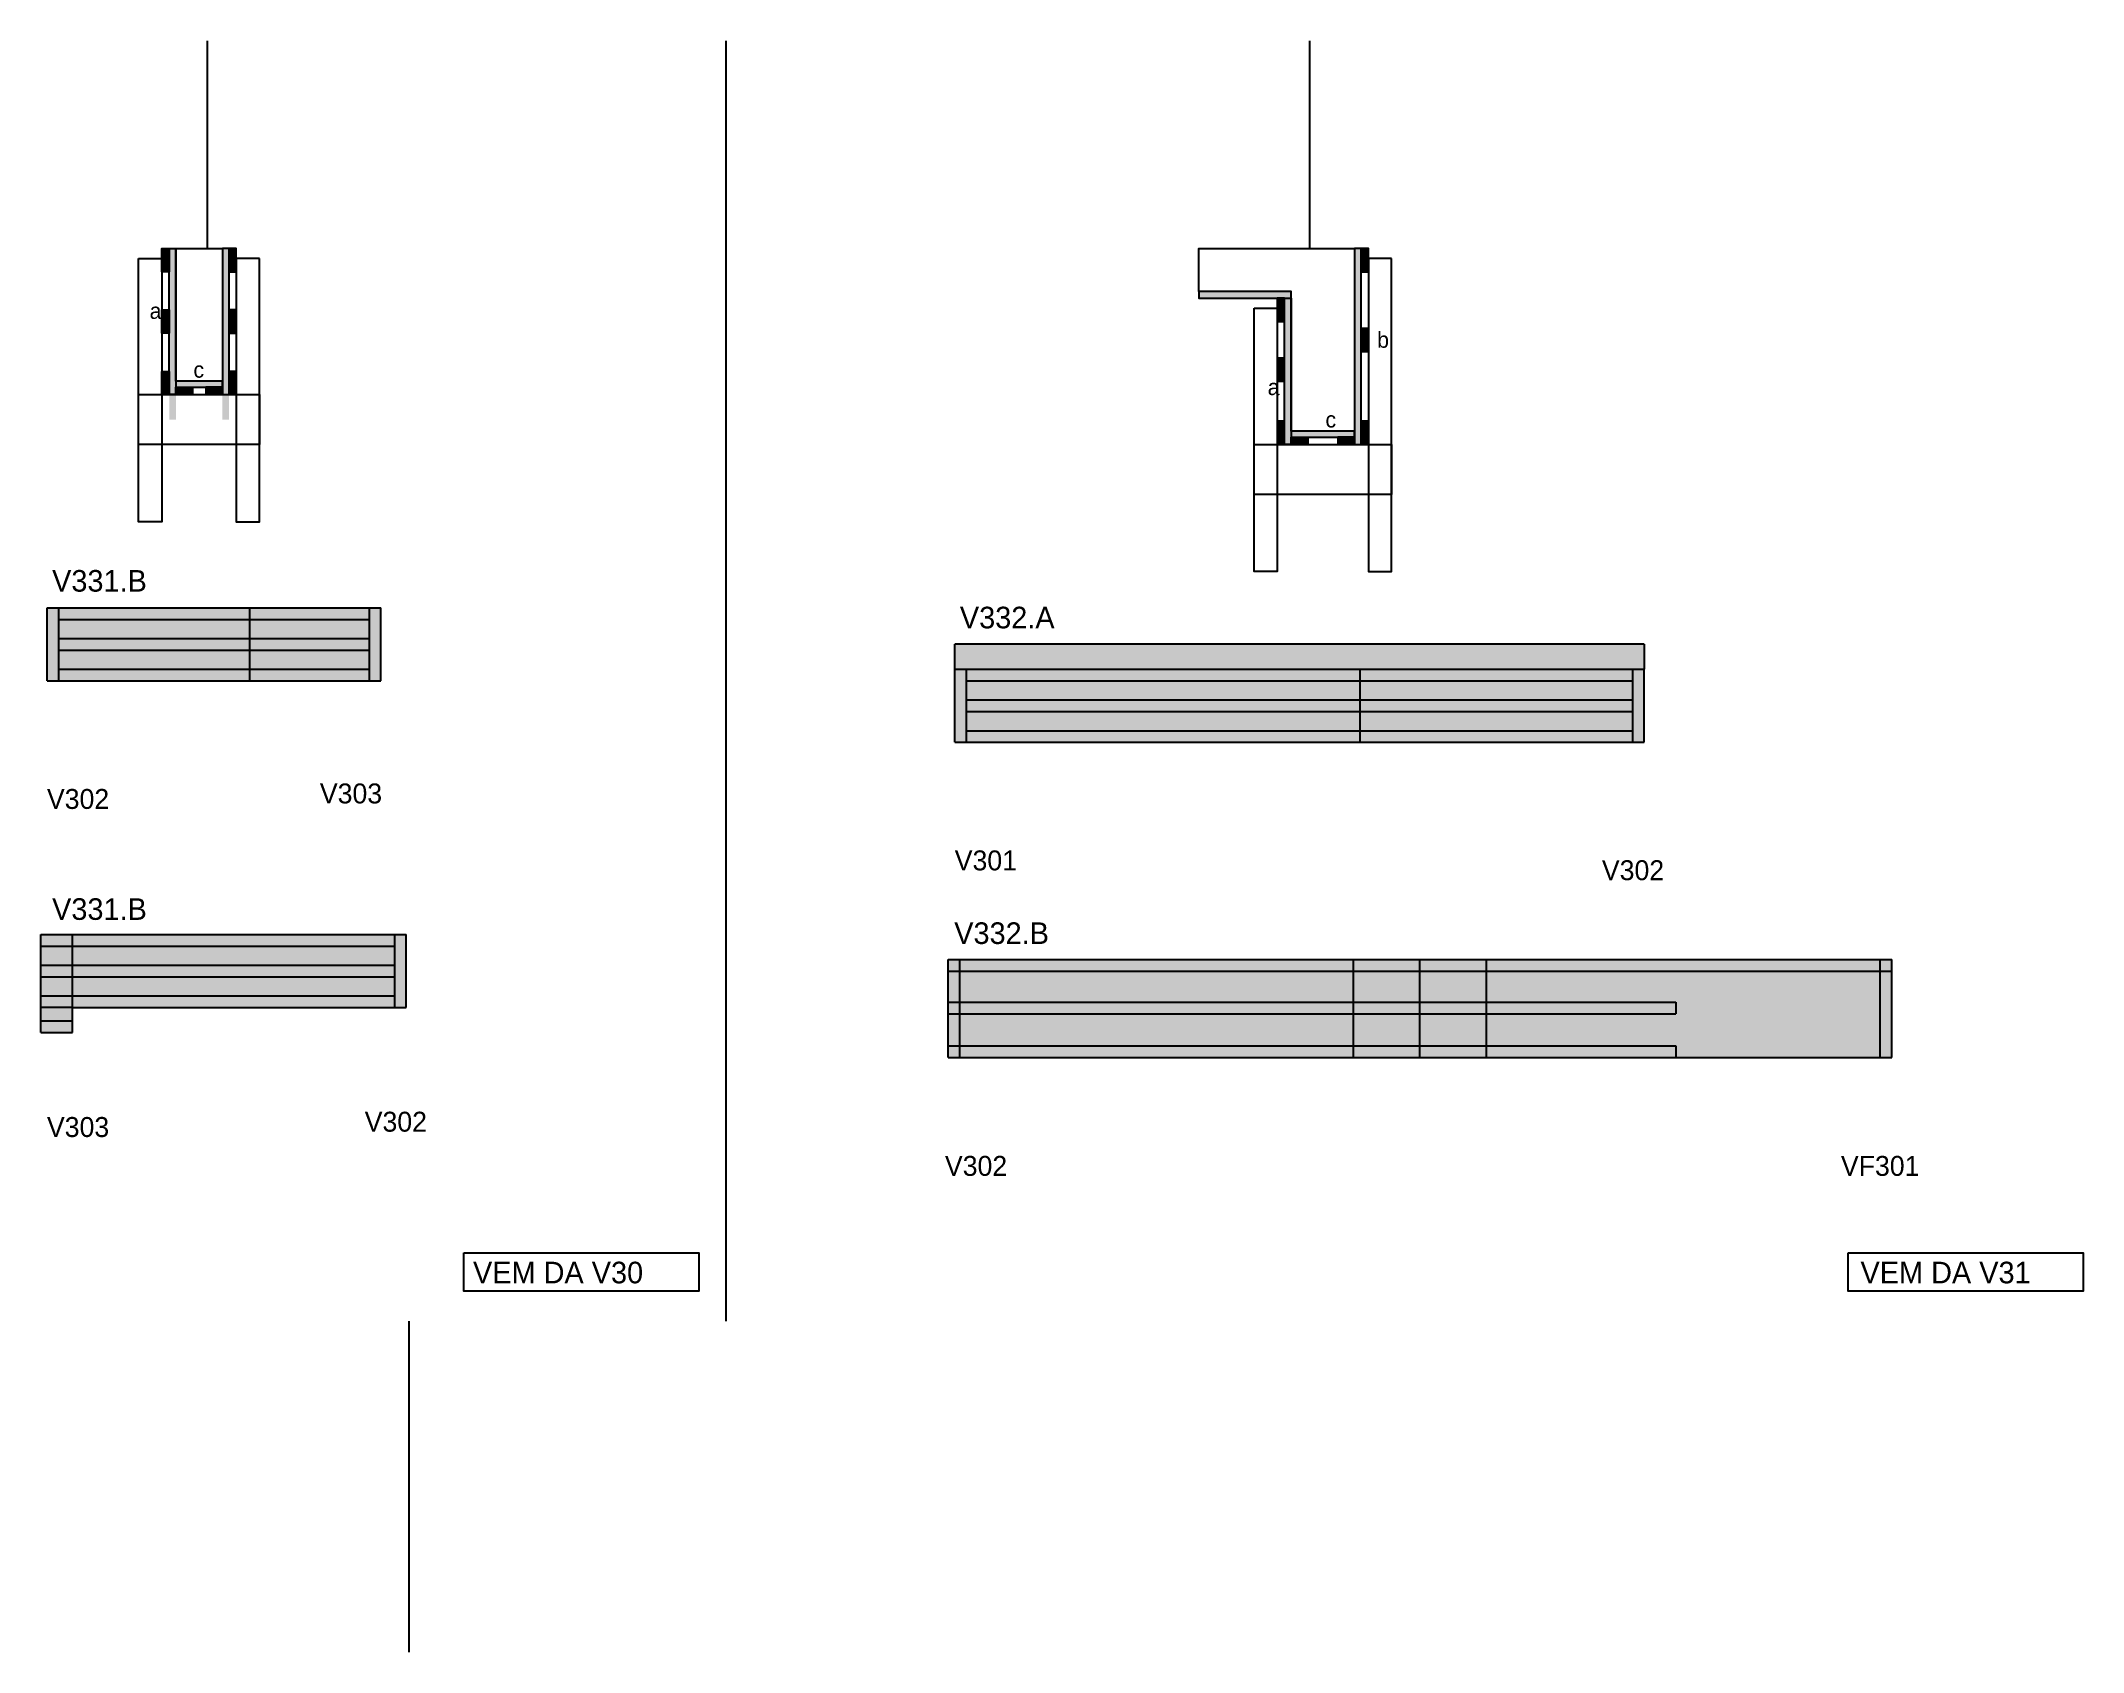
# Model space of a CAD drawing. Header units: metres. Extents: x 2093 to 3322, y 461 to 1431.
import ezdxf

# ---------------------------------------------------------------- set-up
doc = ezdxf.new("R2010")
doc.units = ezdxf.units.M
for name, color, linetype in [('5', 7, 'Continuous'), ('CONCRETO', 7, 'Continuous'), ('COTA', 7, 'Continuous'), ('detalhes', 7, 'Continuous'), ('Hachura', 7, 'Continuous'), ('Madeira', 7, 'Continuous'), ('Painéis', 7, 'Continuous'), ('REAPROVEITAMENTO', 7, 'Continuous'), ('SARR_2.2x7', 7, 'Continuous'), ('SARR_3.5x7', 7, 'Continuous'), ('Texto Seção', 7, 'Continuous')]:
    doc.layers.add(name, color=color, linetype=linetype)

msp = doc.modelspace()

# ---------------------------------------------------------------- hatches: boundary and pattern name
at = {"layer": 'COTA'}
h = msp.add_hatch(color=7, dxfattribs=at)
h.dxf.hatch_style = 1
h.paths.add_polyline_path([(3057.8, 1068.1), (2642.7, 1068.1), (2642.7, 1068.1), (2642.9, 1053.1), (2642.9, 1053.1), (3057.8, 1053.1), (3057.8, 1053.1), (3057.8, 1068.1)])
at = {"layer": 'Hachura'}
h = msp.add_hatch(color=7, dxfattribs=at)
h.dxf.hatch_style = 1
h.paths.add_polyline_path([(2169.8, 1292.4), (2165.4, 1292.4), (2165.4, 1292.4), (2165.4, 1306.4), (2165.4, 1306.4), (2169.8, 1306.4), (2169.8, 1306.4), (2169.8, 1292.4)])
h = msp.add_hatch(color=7, dxfattribs=at)
h.dxf.hatch_style = 1
h.paths.add_polyline_path([(2173.8, 1306.4), (2169.8, 1306.4), (2169.8, 1306.4), (2169.8, 1203.4), (2169.8, 1203.4), (2173.8, 1203.4), (2173.8, 1203.4), (2173.8, 1306.4)])
h = msp.add_hatch(color=7, dxfattribs=at)
h.dxf.hatch_style = 1
h.paths.add_polyline_path([(2205.8, 1306.4), (2201.8, 1306.4), (2201.8, 1306.4), (2201.8, 1203.4), (2201.8, 1203.4), (2205.8, 1203.4), (2205.8, 1203.4), (2205.8, 1306.4)])
h = msp.add_hatch(color=7, dxfattribs=at)
h.dxf.hatch_style = 1
h.paths.add_polyline_path([(2205.8, 1292.4), (2210.2, 1292.4), (2210.2, 1292.4), (2210.2, 1306.4), (2210.2, 1306.4), (2205.8, 1306.4), (2205.8, 1306.4), (2205.8, 1292.4)])
h = msp.add_hatch(color=7, dxfattribs=at)
h.dxf.hatch_style = 1
h.paths.add_polyline_path([(2887.3, 1306.4), (2883.3, 1306.4), (2883.3, 1306.4), (2883.3, 1188.4), (2883.3, 1188.4), (2887.3, 1188.4), (2887.3, 1188.4), (2887.3, 1306.4)])
h = msp.add_hatch(color=7, dxfattribs=at)
h.dxf.hatch_style = 1
h.paths.add_polyline_path([(2887.3, 1292.4), (2891.7, 1292.4), (2891.7, 1292.4), (2891.7, 1306.4), (2891.7, 1306.4), (2887.3, 1306.4), (2887.3, 1306.4), (2887.3, 1292.4)])
h = msp.add_hatch(color=7, dxfattribs=at)
h.dxf.hatch_style = 1
h.paths.add_polyline_path([(2845.3, 1276.4), (2845.3, 1280.4), (2845.3, 1280.4), (2789.7, 1280.4), (2789.7, 1280.4), (2789.7, 1276.4), (2789.7, 1276.4), (2845.3, 1276.4)])
h = msp.add_hatch(color=7, dxfattribs=at)
h.dxf.hatch_style = 1
h.paths.add_polyline_path([(2169.8, 1255.4), (2165.4, 1255.4), (2165.4, 1255.4), (2165.4, 1269.4), (2165.4, 1269.4), (2169.8, 1269.4), (2169.8, 1269.4), (2169.8, 1255.4)])
h = msp.add_hatch(color=7, dxfattribs=at)
h.dxf.hatch_style = 1
h.paths.add_polyline_path([(2205.8, 1255.4), (2210.2, 1255.4), (2210.2, 1255.4), (2210.2, 1269.4), (2210.2, 1269.4), (2205.8, 1269.4), (2205.8, 1269.4), (2205.8, 1255.4)])
h = msp.add_hatch(color=7, dxfattribs=at)
h.dxf.hatch_style = 1
h.paths.add_polyline_path([(2836.9, 1262.4), (2841.3, 1262.4), (2841.3, 1262.4), (2841.3, 1276.4), (2841.3, 1276.4), (2836.9, 1276.4), (2836.9, 1276.4), (2836.9, 1262.4)])
h = msp.add_hatch(color=7, dxfattribs=at)
h.dxf.hatch_style = 1
h.paths.add_polyline_path([(2845.3, 1278.4), (2841.3, 1278.4), (2841.3, 1278.4), (2841.3, 1188.4), (2841.3, 1188.4), (2845.3, 1188.4), (2845.3, 1188.4), (2845.3, 1278.4)])
h = msp.add_hatch(color=7, dxfattribs=at)
h.dxf.hatch_style = 1
h.paths.add_polyline_path([(2887.3, 1244.3), (2891.7, 1244.3), (2891.7, 1244.3), (2891.7, 1258.3), (2891.7, 1258.3), (2887.3, 1258.3), (2887.3, 1258.3), (2887.3, 1244.3)])
h = msp.add_hatch(color=7, dxfattribs=at)
h.dxf.hatch_style = 1
h.paths.add_polyline_path([(2169.8, 1218.4), (2165.4, 1218.4), (2165.4, 1218.4), (2165.4, 1232.4), (2165.4, 1232.4), (2169.8, 1232.4), (2169.8, 1232.4), (2169.8, 1218.4)])
h = msp.add_hatch(color=7, dxfattribs=at)
h.dxf.hatch_style = 1
h.paths.add_polyline_path([(2205.8, 1218.4), (2210.2, 1218.4), (2210.2, 1218.4), (2210.2, 1232.4), (2210.2, 1232.4), (2205.8, 1232.4), (2205.8, 1232.4), (2205.8, 1218.4)])
h = msp.add_hatch(color=7, dxfattribs=at)
h.dxf.hatch_style = 1
h.paths.add_polyline_path([(2836.9, 1226.4), (2841.3, 1226.4), (2841.3, 1226.4), (2841.3, 1240.4), (2841.3, 1240.4), (2836.9, 1240.4), (2836.9, 1240.4), (2836.9, 1226.4)])
h = msp.add_hatch(color=7, dxfattribs=at)
h.dxf.hatch_style = 1
h.paths.add_polyline_path([(2201.8, 1222.8), (2201.8, 1226.4), (2201.8, 1226.4), (2173.8, 1226.4), (2173.8, 1226.4), (2173.8, 1222.8), (2173.8, 1222.8), (2201.8, 1222.8)])
h = msp.add_hatch(color=7, dxfattribs=at)
h.dxf.hatch_style = 1
h.paths.add_polyline_path([(2173.8, 1218.4), (2173.8, 1222.8), (2173.8, 1222.8), (2183.8, 1222.8), (2183.8, 1222.8), (2183.8, 1218.4), (2183.8, 1218.4), (2173.8, 1218.4)])
h = msp.add_hatch(color=7, dxfattribs=at)
h.dxf.hatch_style = 1
h.paths.add_polyline_path([(2201.8, 1218.4), (2201.8, 1222.8), (2201.8, 1222.8), (2191.8, 1222.8), (2191.8, 1222.8), (2191.8, 1218.4), (2191.8, 1218.4), (2201.8, 1218.4)])
h = msp.add_hatch(color=7, dxfattribs=at)
h.dxf.hatch_style = 1
h.paths.add_polyline_path([(2836.9, 1188.4), (2841.3, 1188.4), (2841.3, 1188.4), (2841.3, 1202.4), (2841.3, 1202.4), (2836.9, 1202.4), (2836.9, 1202.4), (2836.9, 1188.4)])
h = msp.add_hatch(color=7, dxfattribs=at)
h.dxf.hatch_style = 1
h.paths.add_polyline_path([(2883.3, 1192.8), (2883.3, 1196.4), (2883.3, 1196.4), (2845.3, 1196.4), (2845.3, 1196.4), (2845.3, 1192.8), (2845.3, 1192.8), (2883.3, 1192.8)])
h = msp.add_hatch(color=7, dxfattribs=at)
h.dxf.hatch_style = 1
h.paths.add_polyline_path([(2845.3, 1188.4), (2845.3, 1192.8), (2845.3, 1192.8), (2855.3, 1192.8), (2855.3, 1192.8), (2855.3, 1188.4), (2855.3, 1188.4), (2845.3, 1188.4)])
h = msp.add_hatch(color=7, dxfattribs=at)
h.dxf.hatch_style = 1
h.paths.add_polyline_path([(2883.3, 1188.4), (2883.3, 1192.8), (2883.3, 1192.8), (2873.3, 1192.8), (2873.3, 1192.8), (2873.3, 1188.4), (2873.3, 1188.4), (2883.3, 1188.4)])
h = msp.add_hatch(color=7, dxfattribs=at)
h.dxf.hatch_style = 1
h.paths.add_polyline_path([(2887.3, 1188.4), (2891.7, 1188.4), (2891.7, 1188.4), (2891.7, 1202.4), (2891.7, 1202.4), (2887.3, 1202.4), (2887.3, 1202.4), (2887.3, 1188.4)])
at = {"layer": 'REAPROVEITAMENTO'}
h = msp.add_hatch(color=7, dxfattribs=at)
h.dxf.hatch_style = 1
h.paths.add_polyline_path([(2297.3, 1046.1), (2297.3, 1090.1), (2297.3, 1090.1), (2096.3, 1090.1), (2096.3, 1090.1), (2096.3, 1046.1), (2096.3, 1046.1), (2297.3, 1046.1)])
h = msp.add_hatch(color=7, dxfattribs=at)
h.dxf.hatch_style = 1
h.paths.add_polyline_path([(3057.8, 1009.1), (3057.8, 1053.1), (3057.8, 1053.1), (2642.8, 1053.1), (2642.8, 1053.1), (2642.8, 1009.1), (2642.8, 1009.1), (3057.8, 1009.1)])
h = msp.add_hatch(color=7, dxfattribs=at)
h.dxf.hatch_style = 1
h.paths.add_polyline_path([(2111.5, 834.4), (2111.5, 849.4), (2111.5, 849.4), (2312.5, 849.4), (2312.5, 849.4), (2312.5, 893.4), (2312.5, 893.4), (2092.5, 893.4), (2092.5, 893.4), (2092.5, 834.4), (2092.5, 834.4), (2111.5, 834.4)])
h = msp.add_hatch(color=7, dxfattribs=at)
h.dxf.hatch_style = 1
h.paths.add_polyline_path([(3206.8, 819.4), (3206.8, 878.4), (3206.8, 878.4), (2638.8, 878.4), (2638.8, 878.4), (2638.8, 819.4), (2638.8, 819.4), (3206.8, 819.4)])

# ---------------------------------------------------------------- linework, layer by layer
at = {"color": 7, "lineweight": 25}
msp.add_line((2314.2, 461.4), (2314.2, 660.6), dxfattribs=at)
at = {"layer": 'CONCRETO', "color": 7, "lineweight": 25}
for points in [[(2173.8, 1306.4), (2173.8, 1306.4), (2201.8, 1306.4), (2201.8, 1278.4), (2201.8, 1278.4), (2201.8, 1226.4), (2173.8, 1226.4), (2173.8, 1306.4)], [(2789.7, 1280.4), (2789.7, 1306.4), (2845.3, 1306.4), (2845.3, 1306.4), (2883.3, 1306.4), (2883.3, 1196.4), (2845.3, 1196.4), (2845.3, 1280.4)]]:
    msp.add_lwpolyline(points, close=True, dxfattribs=at)
at = {"layer": 'COTA', "color": 7, "lineweight": 25}
for p, q in [((2505, 1431.4), (2505, 660.6)), ((2642.8, 1053.1), (2642.8, 1068.1)), ((3057.8, 1068.1), (2642.8, 1068.1)), ((3057.8, 1068.1), (3057.8, 1053.1)), ((2111.5, 849.4), (2092.5, 849.4))]:
    msp.add_line(p, q, dxfattribs=at)
at = {"layer": 'Defpoints', "color": 7, "lineweight": 25}
for p, q in [((2192.8, 1306.4), (2192.8, 1431.4)), ((2856.5, 1306.4), (2856.5, 1431.4))]:
    msp.add_line(p, q, dxfattribs=at)
at = {"layer": 'Madeira', "color": 7, "lineweight": 25}
for points in [[(2169.8, 1292.4), (2165.4, 1292.4), (2165.4, 1306.4), (2169.8, 1306.4)], [(2205.8, 1292.4), (2210.2, 1292.4), (2210.2, 1306.4), (2205.8, 1306.4)], [(2887.3, 1292.4), (2891.7, 1292.4), (2891.7, 1306.4), (2887.3, 1306.4)], [(2169.8, 1255.4), (2165.4, 1255.4), (2165.4, 1269.4), (2169.8, 1269.4)], [(2205.8, 1255.4), (2210.2, 1255.4), (2210.2, 1269.4), (2205.8, 1269.4)], [(2836.9, 1262.4), (2841.3, 1262.4), (2841.3, 1276.4), (2836.9, 1276.4)], [(2887.3, 1244.3), (2891.7, 1244.3), (2891.7, 1258.3), (2887.3, 1258.3)], [(2169.8, 1218.4), (2165.4, 1218.4), (2165.4, 1232.4), (2169.8, 1232.4)], [(2205.8, 1218.4), (2210.2, 1218.4), (2210.2, 1232.4), (2205.8, 1232.4)], [(2836.9, 1226.4), (2841.3, 1226.4), (2841.3, 1240.4), (2836.9, 1240.4)], [(2173.8, 1218.4), (2173.8, 1222.8), (2183.8, 1222.8), (2183.8, 1218.4)], [(2201.8, 1218.4), (2201.8, 1222.8), (2191.8, 1222.8), (2191.8, 1218.4)], [(2836.9, 1188.4), (2841.3, 1188.4), (2841.3, 1202.4), (2836.9, 1202.4)], [(2845.3, 1188.4), (2845.3, 1192.8), (2855.3, 1192.8), (2855.3, 1188.4)], [(2883.3, 1188.4), (2883.3, 1192.8), (2873.3, 1192.8), (2873.3, 1188.4)], [(2887.3, 1188.4), (2891.7, 1188.4), (2891.7, 1202.4), (2887.3, 1202.4)]]:
    msp.add_lwpolyline(points, close=True, dxfattribs=at)
at = {"layer": 'Painéis', "color": 7, "lineweight": 25}
for p, q in [((2096.3, 1090.1), (2297.3, 1090.1)), ((2096.3, 1046.1), (2096.3, 1090.1)), ((2218.3, 1046.1), (2218.3, 1090.1)), ((2297.3, 1046.1), (2297.3, 1090.1)), ((2096.3, 1046.1), (2297.3, 1046.1)), ((2642.8, 1053.1), (3057.8, 1053.1)), ((2642.8, 1009.1), (2642.8, 1053.1)), ((2886.8, 1009.1), (2886.8, 1053.1)), ((3057.8, 1009.1), (3057.8, 1053.1)), ((2642.8, 1009.1), (3057.8, 1009.1)), ((2092.5, 893.4), (2312.5, 893.4)), ((2092.5, 834.4), (2092.5, 893.4)), ((2111.5, 834.4), (2111.5, 893.4)), ((2312.5, 849.4), (2312.5, 893.4)), ((2638.8, 878.4), (3206.8, 878.4)), ((2638.8, 819.4), (2638.8, 878.4)), ((2882.8, 819.4), (2882.8, 878.4)), ((2922.8, 819.4), (2922.8, 878.4)), ((2962.8, 819.4), (2962.8, 878.4)), ((3206.8, 819.4), (3206.8, 878.4)), ((2111.5, 849.4), (2312.5, 849.4)), ((2092.5, 834.4), (2111.5, 834.4)), ((2638.8, 819.4), (3206.8, 819.4))]:
    msp.add_line(p, q, dxfattribs=at)
for points in [[(2169.8, 1306.4), (2173.8, 1306.4), (2173.8, 1218.4), (2169.8, 1218.4)], [(2205.8, 1306.4), (2201.8, 1306.4), (2201.8, 1218.4), (2205.8, 1218.4)], [(2887.3, 1306.4), (2883.3, 1306.4), (2883.3, 1188.4), (2887.3, 1188.4)], [(2845.3, 1276.4), (2845.3, 1280.4), (2789.7, 1280.4), (2789.7, 1276.4)], [(2841.3, 1276.4), (2845.3, 1276.4), (2845.3, 1188.4), (2841.3, 1188.4)], [(2201.8, 1222.8), (2201.8, 1226.4), (2173.8, 1226.4), (2173.8, 1222.8)], [(2883.3, 1192.8), (2883.3, 1196.4), (2845.3, 1196.4), (2845.3, 1192.8)]]:
    msp.add_lwpolyline(points, close=True, dxfattribs=at)
at = {"layer": 'SARR_2.2x7', "color": 7, "lineweight": 25}
for p, q in [((2103.3, 1046.1), (2103.3, 1090.1)), ((2103.3, 1083.1), (2218.3, 1083.1)), ((2218.3, 1083.1), (2290.4, 1083.1)), ((2290.4, 1046.1), (2290.4, 1090.1)), ((2103.3, 1071.6), (2218.3, 1071.6)), ((2218.3, 1071.6), (2290.4, 1071.6)), ((2103.3, 1064.6), (2218.3, 1064.6)), ((2218.3, 1064.6), (2290.4, 1064.6)), ((2103.3, 1053.1), (2218.3, 1053.1)), ((2218.3, 1053.1), (2290.4, 1053.1)), ((2649.8, 1009.1), (2649.8, 1053.1)), ((2649.8, 1046.1), (2886.8, 1046.1)), ((2886.8, 1046.1), (3050.9, 1046.1)), ((3050.9, 1009.1), (3050.9, 1053.1)), ((2649.8, 1034.6), (2886.8, 1034.6)), ((2886.8, 1034.6), (3050.9, 1034.6)), ((2649.8, 1027.6), (2886.8, 1027.6)), ((2886.8, 1027.6), (3050.9, 1027.6)), ((2649.8, 1016.1), (2886.8, 1016.1)), ((2886.8, 1016.1), (3050.9, 1016.1)), ((2092.5, 886.4), (2214.5, 886.4)), ((2214.5, 886.4), (2305.6, 886.4)), ((2305.6, 849.4), (2305.6, 893.4)), ((2092.5, 874.9), (2214.5, 874.9)), ((2214.5, 874.9), (2305.6, 874.9)), ((2645.8, 819.4), (2645.8, 878.4)), ((3199.8, 819.4), (3199.8, 878.4)), ((2092.5, 867.9), (2214.5, 867.9)), ((2214.5, 867.9), (2305.6, 867.9)), ((2638.8, 871.4), (2922.8, 871.4)), ((2922.8, 871.4), (3206.8, 871.4)), ((2092.5, 856.4), (2214.5, 856.4)), ((2214.5, 856.4), (2305.6, 856.4)), ((2638.8, 852.7), (2922.8, 852.7)), ((2922.8, 852.7), (3076.8, 852.7)), ((3076.8, 852.7), (3076.8, 845.7)), ((2092.5, 841.4), (2111.5, 841.4)), ((2638.8, 845.7), (2922.8, 845.7)), ((2922.8, 845.7), (3076.8, 845.7)), ((2638.8, 826.4), (2922.8, 826.4)), ((2922.8, 826.4), (3076.8, 826.4)), ((3076.8, 826.4), (3076.8, 819.4))]:
    msp.add_line(p, q, dxfattribs=at)
at = {"layer": 'SARR_3.5x7', "color": 7, "lineweight": 25}
for points in [[(2151.4, 1300.4), (2165.4, 1300.4), (2165.4, 1141.9), (2151.4, 1141.9)], [(2224.2, 1300.4), (2210.2, 1300.4), (2210.2, 1141.9), (2224.2, 1141.9)], [(2905.7, 1300.4), (2891.7, 1300.4), (2891.7, 1111.9), (2905.7, 1111.9)], [(2822.9, 1270.4), (2836.9, 1270.4), (2836.9, 1111.9), (2822.9, 1111.9)], [(2151.4, 1218.4), (2224.2, 1218.4), (2224.2, 1188.3), (2151.4, 1188.3)], [(2822.9, 1188.4), (2905.7, 1188.4), (2905.7, 1158.3), (2822.9, 1158.3)]]:
    msp.add_lwpolyline(points, close=True, dxfattribs=at)
at = {"layer": 'Texto Seção', "color": 7, "lineweight": 25}
for points in [[(2347.2, 701.8), (2488.6, 701.8), (2488.6, 678.6), (2347.2, 678.6)], [(3180.6, 701.8), (3322, 701.8), (3322, 678.6), (3180.6, 678.6)]]:
    msp.add_lwpolyline(points, close=True, dxfattribs=at)

# ---------------------------------------------------------------- texts
at = {"layer": '5', "color": 7, "lineweight": 25}
for s, p in [('V303', (2260.5, 972.3)), ('V302', (2096.2, 969)), ('V301', (2642.7, 932)), ('V302', (3032.3, 926.1)), ('V302', (2287.5, 774.7)), ('V303', (2096.2, 771.5)), ('V302', (2636.8, 748.1)), ('VF301', (3176.2, 748.1))]:
    msp.add_text(s, height=12, dxfattribs=at).set_placement(p)
at = {"layer": 'detalhes', "color": 7, "lineweight": 25}
for s, p in [('a', (2158, 1264)), ('b', (2897, 1246.6)), ('c', (2184.4, 1228.6)), ('a', (2831.1, 1218.1)), ('c', (2865.9, 1198.6))]:
    msp.add_text(s, height=9.6, dxfattribs=at).set_placement(p)
at = {"layer": 'Texto Seção', "color": 7, "lineweight": 25}
for s, p in [('V331.B', (2099.3, 1099.8)), ('V332.A', (2645.8, 1077.7)), ('V331.B', (2099.3, 902.2)), ('V332.B', (2642.4, 887.7)), ('VEM DA V30', (2352.7, 683.4)), ('VEM DA V31', (3188, 683.4))]:
    msp.add_text(s, height=13, dxfattribs=at).set_placement(p)

doc.saveas('drawing.dxf')
